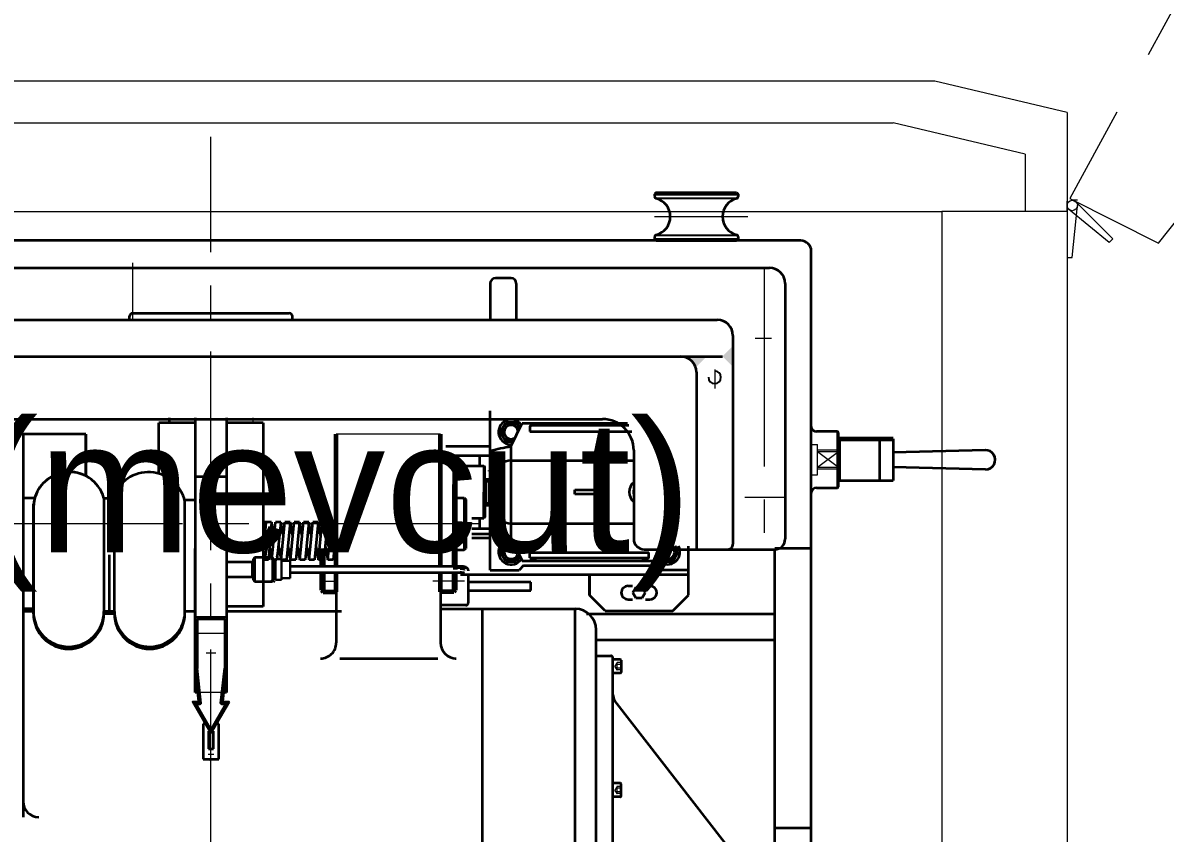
# Model space of a CAD drawing. Header units: centimetres. Extents: x 394264 to 551709, y 50011 to 59011.
# Drawn here: x 510822.8 to 510932.2, y 52822.6 to 52900.2 of the extents above; entities that cross this region are included whole.
import ezdxf

# ---------------------------------------------------------------- set-up
doc = ezdxf.new("R2010")
doc.units = ezdxf.units.CM
for name, pattern in [('AM_ISO02W050', [7.5, 6, -1.5]), ('AM_ISO02W050x2', [3.75, 3, -0.75]), ('AM_ISO08W050', [18, 12, -1.5, 3, -1.5]), ('CENTER', [2, 1.25, -0.25, 0.25, -0.25]), ('CENTER2', [28.575000000000003, 19.05, -3.175, 3.175, -3.175]), ('DASHED', [4, 2, -2]), ('HIDDEN2', [0.1875, 0.125, -0.0625])]:
    doc.linetypes.add(name, pattern=pattern)
doc.layers.get('0').update_dxf_attribs({"lineweight": 9})
for name, color, linetype, lineweight in [('0-KRCN-MİMARİ-220526', 8, 'Continuous', 9), ('10剖面线', 5, 'Continuous', 18), ('1轮廓线', 7, 'Continuous', 35), ('3细虚线', 2, 'AM_ISO02W050', 18), ('4中心线', 1, 'AM_ISO08W050', 18), ('AM_0N', 7, 'Continuous', 35), ('TF_Cihaz', 20, 'Continuous', 13), ('TF_Mobilya', 142, 'Continuous', 9), ('中心线', 1, 'CENTER2', 15), ('实体', 7, 'Continuous', 60)]:
    doc.layers.add(name, color=color, linetype=linetype, lineweight=lineweight)
doc.layers.add('剖面线', color=4, linetype='Continuous')
doc.layers.add('细实线', color=31, linetype='Continuous')
doc.layers.add('消隐层', color=253, linetype='Continuous', lineweight=0, plot=False)
doc.styles.add('Kalin01', font='swissk.ttf')

# ---------------------------------------------------------------- blocks, each defined once
blk = doc.blocks.new('kombine_altyapı')
at = {"layer": '剖面线', "linetype": 'CENTER'}
h = blk.add_hatch(color=8, dxfattribs=at)
edge = h.paths.add_edge_path()
edge.add_line((6259.795339724968, 604.3999991870369), (6259.795339724968, 605.8999991870369))
edge.add_line((6259.795339724968, 605.8999991870369), (6258.295339724968, 605.8999991870369))
edge.add_ellipse((6258.295339724968, 604.3999991870369), major_axis=(1.060660171779832, 1.06066017177983), ratio=0.999999999999984, start_angle=314.99999999999955, end_angle=405.00000000000045, ccw=False)
h.paths.add_polyline_path([(6259.795339724968, 604.8999991870369), (6260.795339724968, 605.8999991870369), (6259.795339724968, 605.8999991870369)])
h.paths.add_polyline_path([(6263.295339724968, 604.8999991870369), (6263.295339724968, 606.8999991870369), (6262.295339724968, 605.8999991870369)])
at = {"color": 8, "linetype": 'DASHED', "ltscale": 40}
blk.add_line((6362.756655989297, 744.6203715817886), (6295.574154662982, 621.0433951473678), dxfattribs=at)
at = {"color": 8, "linetype": 'Continuous', "lineweight": 15}
for p, q in [((6282.646353090264, 632.3000119318604), (6143.944578016259, 632.3000119318604)), ((6295.295460069634, 629.2999909510254), (6282.646353090264, 632.3000119318604)), ((6295.295460069634, 629.2999909510254), (6295.295460069634, 619.8000119318604)), ((6147.944577181794, 628.3000157465576), (6278.646356904961, 628.3000157465576)), ((6291.295463884331, 625.2999947657227), (6278.646356904961, 628.3000157465576)), ((6291.295463884331, 625.2999947657227), (6291.295463884331, 619.8000119318604)), ((6143.295465553261, 619.8000119318604), (6283.295471513726, 619.8000119318604)), ((6295.295460069634, 619.8000119318604), (6283.295471513726, 619.8000119318604)), ((6295.295460069634, 619.8000119318604), (6295.295460069634, 470.3000000109313))]:
    blk.add_line(p, q, dxfattribs=at)
at = {"color": 8}
for p, q in [((6304.056595878105, 616.76575665985), (6312.456867968093, 627.3457498296048)), ((6295.295460069634, 619.8000119318604), (6295.295460069634, 620.8000119318604)), ((6295.574154662982, 621.0433951473678), (6304.056595878105, 616.76575665985)), ((6295.574154662982, 621.0433951473678), (6304.056595878105, 616.76575665985)), ((6296.295460069634, 620.8718120052363), (6295.795460069634, 620.8718120052363)), ((6296.502566850826, 620.3718120052363), (6296.14901346023, 620.7253653958323)), ((6296.14901346023, 620.7253653958323), (6299.684547366191, 617.1898314898717)), ((6283.295471513726, 619.8000119318604), (6283.295471513726, 434.8000000109313)), ((6293.29546579168, 619.8000119318604), (6285.79546579168, 619.8000119318604)), ((6295.295460069634, 620.3718120052363), (6295.295460069634, 615.3718120052363)), ((6299.330993975595, 616.8362780992757), (6295.441906679038, 620.0182586146402)), ((6295.795460069634, 615.3718120052363), (6296.295460069634, 620.3718120052363)), ((6299.684547366191, 617.1898314898717), (6299.330993975595, 616.8362780992757)), ((6295.295460069634, 615.3718120052363), (6295.795460069634, 615.3718120052363)), ((6211.795465553261, 573.6999999998952), (6211.795465553261, 581.0141733881901)), ((6214.795465553261, 581.4495688622701), (6214.795465553261, 573.6999999998952)), ((6214.795465553261, 573.6999999998952), (6211.795465553261, 573.6999999998952))]:
    blk.add_line(p, q, dxfattribs=at)
for centre, radius in [((6295.795460069634, 620.3718120052363), 0.5), ((6295.795460069634, 620.3718120052363), 0.5), ((6295.795460069727, 620.3718120052376), 0.500000000000002), ((6295.795460069727, 620.3718120052376), 0.500000000000002)]:
    blk.add_circle(centre, radius, dxfattribs=at)
at = {"color": 8, "linetype": 'DASHED', "ltscale": 40}
blk.add_arc((6354.420621865045, 471.4070160091738), 273.340496685339, 88.2523861481585, 144.7151300753426, dxfattribs=at)
at = {"layer": '10剖面线', "color": 8}
for p, q in [((6212.019536034658, 572.4496827870025), (6211.682371153019, 572.7868476686417)), ((6213.255951665703, 567.1369357907097), (6213.236699080456, 567.1561883758637))]:
    blk.add_line(p, q, dxfattribs=at)
at = {"layer": '1轮廓线', "color": 8}
for p, q in [((6255.945452465385, 621.6001475714962), (6255.795452465385, 621.4501475714496)), ((6255.945452465385, 621.6001475714962), (6263.645452465385, 621.6001475714962)), ((6263.645452465385, 621.6001475714962), (6263.795452465385, 621.4501475714496)), ((6255.795452465385, 621.4501475714496), (6255.795452465385, 621.2366392445634)), ((6255.795452465385, 621.4501475714496), (6263.795452465385, 621.4501475714496)), ((6263.795452465385, 621.4501475714496), (6263.795452465385, 621.2366392445634)), ((6255.795452465385, 617.363655898429), (6255.795452465385, 617.1501475714031)), ((6255.795452465385, 617.1501475714031), (6263.795452465385, 617.1501475714031)), ((6255.795452465385, 617.1501475714031), (6255.945452465385, 617.0001475714962)), ((6263.795452465385, 617.1501475714031), (6263.645452465385, 617.0001475714962)), ((6263.795452465385, 617.363655898429), (6263.795452465385, 617.1501475714031)), ((6269.795465553261, 616.9999999999418), (6011.795465553261, 616.9999999999418)), ((6255.945452465385, 617.0001475714962), (6262.445452465385, 617.0001475714962)), ((6262.445452465385, 617.0001475714962), (6263.645452465385, 617.0001475714962)), ((6270.795465553261, 548.4292468381464), (6270.795465553261, 615.9999999999418)), ((6159.795339724968, 614.3999991870369), (6266.795339724968, 614.3999991870369)), ((6240.045339724968, 612.8999991870369), (6240.045339724968, 609.3999991870369)), ((6242.045339724968, 613.3999991870369), (6240.545339724968, 613.3999991870369)), ((6242.545339724968, 612.8999991870369), (6242.545339724968, 609.3999991870369)), ((6268.295339724968, 612.8999991870369), (6268.295339724968, 588.3999991870369)), ((6205.495339724968, 609.3999991870369), (6205.495339724968, 609.7499992821249)), ((6205.795339724968, 610.0499992821715), (6220.795339724968, 610.0499992821715)), ((6221.095339724876, 609.3999991870369), (6221.095339724876, 609.7499992821249)), ((6164.795339724968, 609.3999991870369), (6261.795339724968, 609.3999991870369)), ((6263.295339724968, 607.8999991870369), (6263.295339724968, 587.8999991870369)), ((6164.295339724968, 605.8999991870369), (6262.295482176717, 605.8999991870369)), ((6259.795339724968, 604.3999991870369), (6259.795339724968, 587.3999991870369)), ((6175.795339724968, 599.8999991870369), (6250.795339724968, 599.8999991870369)), ((6209.295465553261, 599.9999999999418), (6209.295465553261, 599.5499999998952)), ((6211.795465553261, 599.9999999999418), (6211.795465553261, 573.6999999998952)), ((6214.795465553261, 599.9999999999418), (6214.795465553261, 573.6999999998952)), ((6240.044802838925, 593.0038123444538), (6240.044802838925, 600.7000000159605)), ((6208.295465553261, 594.8253964406322), (6208.295465553261, 599.5503964407253)), ((6211.795465553261, 599.5503964407253), (6208.295465553261, 599.5503964407253)), ((6208.295465553261, 594.7096039777971), (6208.295465553261, 599.5499999998952)), ((6211.795465553261, 599.5499999998952), (6208.295465553261, 599.5499999998952)), ((6218.295465553261, 599.5503964407253), (6214.795465553261, 599.5503964407253)), ((6218.295465553261, 599.5499999998952), (6214.795465553261, 599.5499999998952)), ((6218.295465553261, 599.5499999998952), (6218.295465553261, 581.9399999998859)), ((6241.525187596667, 599.5538123445003), (6241.005572354409, 598.6538123443606)), ((6241.005572354409, 598.6538123443606), (6241.525187596667, 597.7538123444538)), ((6242.564418081182, 599.5538123445003), (6241.525187596667, 599.5538123445003)), ((6242.022353690479, 597.2553555017221), (6243.101784216973, 599.5038123444538)), ((6242.870923649136, 599.0229291279684), (6242.564418081182, 599.5538123445003)), ((6243.101784216973, 599.5038123444538), (6253.192600196123, 599.5038123444538)), ((6243.851799279068, 599.2151479427121), (6244.478193701327, 599.5038123444538)), ((6243.851799279068, 599.2151479427121), (6243.851799279068, 598.6981144893798)), ((6243.851799279068, 598.6981144893798), (6253.624557231355, 598.6981144893798)), ((6244.042486888438, 599.3030234453618), (6253.331270931463, 599.3030234453618)), ((6273.295465553261, 598.6998942600912), (6271.294974271196, 598.6998942600912)), ((6273.395465553354, 598.5998942602309), (6273.295465553261, 598.6998942600912)), ((6273.295465553261, 598.6998942600912), (6273.295465553261, 593.2998942601844)), ((6273.395465553354, 593.3998942601378), (6273.395465553354, 598.5998942602309)), ((6201.295465553261, 598.4503964406322), (6191.295465553261, 598.4503964406322)), ((6201.295465553261, 598.4499999998952), (6191.295465553261, 598.4499999998952)), ((6195.295465553261, 598.4499999998952), (6195.295465553261, 561.7499999999418)), ((6201.295465553261, 594.4083964407328), (6201.295465553261, 598.4503964406322)), ((6201.295465553261, 598.4499999998952), (6201.295465553261, 594.4080457835807)), ((6201.295465553261, 598.4499999998952), (6201.295465553261, 594.4080457835807)), ((6241.525187596667, 597.7538123444538), (6242.044802838925, 597.7538123444538)), ((6273.530869584892, 593.9998584901332), (6273.530869584892, 597.9998584901332)), ((6277.330869584705, 597.9998029188137), (6277.330869584705, 593.9998029188137)), ((6278.629788534704, 597.9998029188137), (6278.629788534704, 593.9998029188137)), ((6235.795465553261, 597.3038123445003), (6240.022802838951, 597.3038123445003)), ((6235.795465553261, 596.4038123443606), (6240.044802838925, 596.4038123443606)), ((6239.044802838925, 595.4038123443606), (6239.044802838925, 596.4038123443606)), ((6240.044802838925, 585.4038123443606), (6240.044802838925, 596.4038123443606)), ((6242.022353690479, 597.2553555017221), (6242.022353690479, 588.5522691869992)), ((6242.022353690479, 597.2553555017221), (6242.022353690479, 597.2553555017221)), ((6253.795339724968, 596.8999991870369), (6253.795339724968, 588.3999991870369)), ((6287.452380155109, 596.92490291883), (6278.629788534704, 596.6885029188707)), ((6237.195465553354, 595.4038123443606), (6239.444802838925, 595.4038123443606)), ((6237.195465553354, 595.4038123443606), (6239.444802838925, 595.4038123443606)), ((6239.444802838925, 595.4038123443606), (6239.544802838925, 595.3038123445003)), ((6239.444802838925, 595.4038123443606), (6239.444802838925, 592.9038123443606)), ((6239.544802838925, 592.9038123443606), (6239.544802838925, 595.3038123445003)), ((6242.022353690479, 595.9272698271903), (6253.795474851679, 595.9272698271903)), ((6287.498380155104, 595.0758029187913), (6278.611180155061, 595.2873074423405)), ((6211.795465553261, 594.3999999998487), (6214.795465553261, 594.3999999998487)), ((6248.155690618592, 593.1098138633533), (6250.933915059443, 593.1098138633533)), ((6248.155690618592, 592.6978108256008), (6248.155690618592, 593.1098138633533)), ((6250.933915059443, 593.1098138633533), (6250.933915059443, 592.6978108256008)), ((6271.294974271196, 593.2998942601844), (6273.295465553261, 593.2998942601844)), ((6273.295465553261, 593.2998942601844), (6273.395465553354, 593.3998942601378)), ((6273.530869584892, 593.9998584901332), (6278.629788534704, 593.9998584901332)), ((6196.411465553276, 592.3253964406322), (6195.295465553261, 592.3253964406322)), ((6203.045473102934, 592.3250013604644), (6204.045473102934, 592.3250012277509)), ((6203.920465553261, 592.3253964406322), (6203.920465553261, 592.3503964407719)), ((6236.695465553354, 592.3507928815088), (6237.545465553261, 592.3507928815088)), ((6236.695465553354, 592.3507875257986), (6237.145460822421, 592.3507875257986)), ((6237.545465553261, 592.3507928815088), (6237.695367858175, 592.2008905768744)), ((6239.444802838925, 590.4038123443606), (6239.444802838925, 592.9038123443606)), ((6239.544802838925, 592.9038123443606), (6239.544802838925, 590.5038123444538)), ((6250.933915059443, 592.6978108256008), (6248.155690618592, 592.6978108256008)), ((6219.084098614182, 590.0008276806096), (6218.395465553354, 590.0008276806096)), ((6219.985714691679, 590.0008276806096), (6219.483157705877, 590.0008276806096)), ((6220.014600361872, 586.40180991831), (6220.379045938689, 590.0008276806096)), ((6220.881602924678, 590.0008276806096), (6220.379045938689, 590.0008276806096)), ((6220.881602924678, 590.0008276806096), (6220.517157347768, 586.40180991831)), ((6220.907910067949, 586.40180991831), (6221.272355644765, 590.0008276806096)), ((6221.774912630569, 590.0008276806096), (6221.272355644765, 590.0008276806096)), ((6221.774912630569, 590.0008276806096), (6221.410467053845, 586.40180991831)), ((6221.803798300854, 586.40180991831), (6222.168243877672, 590.0008276806096)), ((6222.670800863567, 590.0008276806096), (6222.168243877672, 590.0008276806096)), ((6222.670800863567, 590.0008276806096), (6222.306355286751, 586.40180991831)), ((6222.69968653376, 586.40180991831), (6223.064132110577, 590.0008276806096)), ((6223.566689096379, 590.0008276806096), (6223.064132110577, 590.0008276806096)), ((6223.566689096379, 590.0008276806096), (6223.202243519563, 586.40180991831)), ((6223.595574766572, 586.40180991831), (6223.960020343389, 590.0008276806096)), ((6224.462577329378, 590.0008276806096), (6223.960020343389, 590.0008276806096)), ((6224.462577329378, 590.0008276806096), (6224.098131752468, 586.40180991831)), ((6224.491462999477, 586.40180991831), (6224.855908576294, 590.0008276806096)), ((6225.295465553261, 590.0008276806096), (6224.855908576294, 590.0008276806096)), ((6238.295465553261, 590.4038123443606), (6239.444802838925, 590.4038123443606)), ((6239.044802838925, 589.4038123443606), (6239.044802838925, 590.4038123443606)), ((6239.544802838925, 590.5038123444538), (6239.444802838925, 590.4038123443606)), ((6242.022353690479, 589.8803548616706), (6253.795474851679, 589.8803548616706)), ((6219.40198401789, 589.2009497241), (6219.243017054803, 589.2009497241)), ((6219.40198401789, 589.2009497241), (6219.358392039116, 589.2009497241)), ((6220.297872250795, 589.2009497241), (6220.138567461248, 589.2009497241)), ((6221.191181956872, 589.2009497241), (6221.034422203607, 589.2009497241)), ((6221.930276945966, 589.2009497241), (6222.087070189777, 589.2009497241)), ((6222.826131688233, 589.2009497241), (6222.98295842259, 589.2009497241)), ((6223.879022692784, 589.2009497241), (6223.721986430593, 589.2009497241)), ((6223.721986430593, 589.2009497241), (6223.878846655495, 589.2009497241)), ((6224.618218570191, 589.1990501853521), (6224.774531754281, 589.1972052844125)), ((6225.295465553261, 589.3786822487018), (6224.994019985374, 586.40180991831)), ((6238.295465553261, 589.4038123443606), (6240.044802838925, 589.4038123443606)), ((6238.295465553261, 588.9038123443606), (6240.044802838925, 588.9038123443606)), ((6238.295465553261, 588.5038123444538), (6240.044802838925, 588.5038123444538)), ((6241.525187596667, 588.0538123445003), (6241.005572354409, 587.1538123443606)), ((6242.261650937226, 588.0538123445003), (6241.525187596667, 588.0538123445003)), ((6242.022353690479, 588.5522691869992), (6243.101784216973, 586.3038123445003)), ((6256.65809787669, 587.7000000159605), (6255.987821460876, 586.3038123445003)), ((6258.062033323559, 587.1538123443606), (6257.746691724274, 587.7000000159605)), ((6259.044802838925, 583.0038123444538), (6259.044802838925, 587.7000000159605)), ((6203.545481679763, 586.8871718095033), (6203.545480957802, 581.448233098432)), ((6211.795465553261, 587.4999999999418), (6211.795465553261, 573.6999999998952)), ((6217.481578515552, 586.626813419431), (6217.331578515552, 586.476813419431)), ((6219.181578515551, 586.626813419431), (6217.481578515552, 586.626813419431)), ((6217.481578515552, 586.626813419431), (6217.481578515552, 584.3268134195241)), ((6218.295465553261, 587.4999999999418), (6218.295465553261, 586.626813419431)), ((6218.959940342873, 587.2009497241), (6218.858563977655, 587.2009497241)), ((6219.331578515552, 586.476813419431), (6219.181578515551, 586.626813419431)), ((6219.181578515551, 586.626813419431), (6219.181578515551, 584.3268134195241)), ((6219.853295218188, 587.2009497241), (6219.70201598116, 587.2009497241)), ((6220.749149960548, 587.2009497241), (6220.597904214065, 587.2009497241)), ((6221.645004702814, 587.2009497241), (6221.491213920142, 587.2009497241)), ((6222.540859445173, 587.2009497241), (6222.384523626219, 587.2009497241)), ((6223.436714187626, 587.2009497241), (6223.281875329174, 587.2009497241)), ((6224.332568929892, 587.2009497241), (6224.179054656054, 587.2009497241)), ((6225.281875329174, 587.0009530917159), (6225.295285413216, 587.0009530917159)), ((6236.695465553354, 587.3500053556054), (6237.145460822421, 587.3500053556054)), ((6236.695465553354, 587.3499999998021), (6237.545465553261, 587.3499999998021)), ((6237.545465553261, 587.3499999998021), (6237.695367858175, 587.4999023046694)), ((6241.005572354409, 587.1538123443606), (6241.525187596667, 586.2538123444538)), ((6242.564418081182, 586.2538123444538), (6242.870923649136, 586.784695560846)), ((6243.851799279068, 587.1095101994346), (6255.237806398783, 587.1095101994346)), ((6243.851799279068, 586.5924767461489), (6243.851799279068, 587.1095101994346)), ((6243.851799279068, 586.5924767461489), (6255.237806398783, 586.5924767461489)), ((6243.851799279068, 586.5924767461489), (6244.478193701327, 586.3038123445003)), ((6255.237806398783, 586.5924767461489), (6254.611411976616, 586.3038123445003)), ((6254.795339724968, 587.3999991870369), (6267.295339724968, 587.3999991870369)), ((6255.237806398783, 586.5924767461489), (6255.237806398783, 587.1095101994346)), ((6256.208693933848, 586.7638903308543), (6256.503187596693, 586.2538123444538)), ((6257.542418081209, 586.2538123444538), (6258.062033323559, 587.1538123443606)), ((6267.295465553261, 553.2054510677117), (6267.295465553261, 587.4999999999418)), ((6270.795465553261, 587.4999999999418), (6267.295465553261, 587.4999999999418)), ((6217.231578515552, 586.1768134193844), (6214.795465553261, 586.1768134193844)), ((6217.231578515552, 586.1768134193844), (6217.231578515552, 584.7768134194775)), ((6217.331578515552, 586.476813419431), (6217.331578515552, 586.2768134194775)), ((6217.331578515552, 586.476813419431), (6217.331578515552, 584.476813419431)), ((6218.79419199134, 586.40180991831), (6218.395465553354, 586.40180991831)), ((6219.621269114863, 586.40180991831), (6219.11871212906, 586.40180991831)), ((6219.331578515552, 584.7768134194775), (6219.331578515552, 586.476813419431)), ((6220.517157347768, 586.40180991831), (6220.012067004282, 586.40180991831)), ((6237.15266143576, 585.7768115784856), (6220.887113732368, 585.7768134194775)), ((6221.410467053845, 586.40180991831), (6220.907910067949, 586.40180991831)), ((6222.306355286751, 586.40180991831), (6221.803776489, 586.40180991831)), ((6223.202243519563, 586.40180991831), (6222.699631231267, 586.40180991831)), ((6224.098131752468, 586.40180991831), (6223.595485973533, 586.40180991831)), ((6224.994019985374, 586.40180991831), (6224.491340715892, 586.40180991831)), ((6225.295465553261, 586.40180991831), (6225.211816600885, 586.40180991831)), ((6240.044802838925, 585.4038123443606), (6242.812348745007, 585.4038123443606)), ((6241.525187596667, 586.2538123444538), (6242.564418081182, 586.2538123444538)), ((6243.237328964087, 585.8636500352877), (6242.812348745007, 585.4038123443606)), ((6243.101784216973, 586.3038123445003), (6255.987821460876, 586.3038123445003)), ((6243.237328964087, 585.8636500352877), (6255.852276713762, 585.8636500352877)), ((6255.852276713762, 585.8636500352877), (6256.277256932936, 585.4038123443606)), ((6259.044802838925, 585.4038123443606), (6256.277256932936, 585.4038123443606)), ((6256.503187596693, 586.2538123444538), (6257.542418081209, 586.2538123444538)), ((6204.045480957802, 581.4482329657185), (6204.045481440041, 585.0804744311026)), ((6214.795465553261, 584.7768134194775), (6217.231578515552, 584.7768134194775)), ((6217.331578515552, 584.6768134193844), (6217.331578515552, 584.476813419431)), ((6217.331578515552, 584.476813419431), (6217.481578515552, 584.3268134195241)), ((6217.481578515552, 584.3268134195241), (6219.181578515551, 584.3268134195241)), ((6218.295465553261, 584.3268134195241), (6218.295465553261, 581.9403964407626)), ((6220.887113664381, 585.1768134193844), (6237.152661367867, 585.1768115783925)), ((6237.195465553354, 585.0038123444538), (6259.044802838925, 585.0038123444538)), ((6249.544802838925, 583.0038123444538), (6249.544802838925, 585.0038123444538)), ((6249.544802838925, 585.0038123444538), (6249.544802838925, 583.0038123444538)), ((6243.945479582611, 584.2503796865116), (6237.945479582611, 584.2503796865116)), ((6237.945479582611, 584.2503796865116), (6237.945479582611, 583.4503796866047)), ((6237.945479582611, 583.4503796866047), (6243.945479582611, 583.4503796866047)), ((6243.945479582611, 583.4503796866047), (6243.945479582611, 584.2503796865116)), ((6253.244319591473, 583.9038123443606), (6253.672789734032, 583.9038123443606)), ((6254.00660957935, 583.7538123444538), (6253.717934444721, 583.2538123444538)), ((6253.717934444721, 583.2538123444538), (6254.00660957935, 582.7538123444538)), ((6254.583959848515, 583.7538123444538), (6254.00660957935, 583.7538123444538)), ((6254.872634983051, 583.2538123444538), (6254.583959848515, 583.7538123444538)), ((6254.583959848515, 582.7538123444538), (6254.872634983051, 583.2538123444538)), ((6254.917779693741, 583.9038123443606), (6255.344319591473, 583.9038123443606)), ((6251.044802838925, 581.5038123444538), (6249.544802838925, 583.0038123444538)), ((6253.244319591473, 582.6038123444538), (6253.672789734032, 582.6038123444538)), ((6254.00660957935, 582.7538123444538), (6254.583959848515, 582.7538123444538)), ((6254.917779693741, 582.6038123444538), (6255.344319591473, 582.6038123444538)), ((6257.544802838925, 581.5038123444538), (6259.044802838925, 583.0038123444538)), ((6204.045480957802, 581.4481817378546), (6203.545480957429, 581.4481847681454)), ((6218.295465553261, 581.9403964407626), (6214.795465553261, 581.9403964407626)), ((6218.295474851679, 581.9382317377604), (6214.795474851679, 581.9382317377604)), ((6225.295474851679, 581.4498999998323), (6214.795474851679, 581.4498999998323)), ((6225.795474851679, 581.4481317378464), (6214.795474851679, 581.4481317378464)), ((6218.295465553261, 582.0703196075629), (6218.295465553261, 581.9399999998859)), ((6218.295474851679, 582.070321272302), (6218.295474851679, 581.9382317377604)), ((6235.795474851679, 581.6982317377697), (6248.295465553261, 581.6999999998952)), ((6267.295465553261, 581.1999999998952), (6249.2658197726, 581.1999999998952)), ((6251.044802838925, 581.5038123444538), (6257.544802838925, 581.5038123444538)), ((6214.795465553261, 580.8852189587778), (6211.795465553261, 580.8852189587778)), ((6211.795465553261, 580.8852189587778), (6211.795465553261, 575.9960558199673)), ((6211.970465553354, 580.7102189588244), (6211.970872257266, 575.9960558199673)), ((6214.620465553354, 580.7102189588244), (6211.970465553354, 580.7102189588244)), ((6214.620465553354, 580.7102189588244), (6214.620647015598, 575.9960558199673)), ((6214.795465553261, 580.8852189587778), (6214.795465553261, 575.9960558199673)), ((6267.295465553261, 578.6999999998952), (6250.195390280138, 578.6999999998952)), ((6225.649295493762, 576.9499999998952), (6234.912082314573, 576.9499999998952)), ((6225.649295493762, 576.9499999998952), (6235.036546096939, 576.9499999998952)), ((6236.699809742056, 576.9499999998952), (6236.795465553261, 576.9499999998952)), ((6236.699809742056, 576.9499999998952), (6236.795465553261, 576.9499999998952)), ((6250.195465553261, 577.1999999971013), (6251.595465629815, 577.199999989185)), ((6251.795465553261, 494.3999999967288), (6251.795465629909, 576.9999999892316)), ((6251.795465629909, 573.4737087629619), (6251.795465629909, 576.9999999892316)), ((6252.515465629835, 576.8499999893247), (6251.795465629909, 576.8499999893247)), ((6252.595465629815, 576.7699999892502), (6252.595465629815, 575.6299999893527)), ((6212.134464214172, 572.8402505688719), (6211.795465553261, 575.9960558199673)), ((6212.321808748774, 572.6652505689184), (6211.970327190485, 576.0040461085155)), ((6214.254405562754, 572.6652505689184), (6214.620603916223, 576.0040461085155)), ((6214.441634545185, 572.8366528271581), (6214.795465553261, 575.9960558199673)), ((6252.515465629835, 575.5499999892781), (6251.795465629909, 575.5499999892781)), ((6213.244805884722, 569.8440985276247), (6211.547540927667, 572.7838476686156)), ((6211.54927297848, 572.7868476686417), (6212.084580145858, 572.7868476686417)), ((6213.288107155718, 570.1190985275316), (6211.850649818953, 572.6088476685691)), ((6211.852381869767, 572.6118476685951), (6212.27192468046, 572.6118476685951)), ((6213.288107155718, 570.1190985275316), (6214.725564492483, 572.6088476685691)), ((6213.33140842513, 569.8440985276247), (6215.028673383955, 572.7838476686156)), ((6214.304289630975, 572.6118476685951), (6214.723832441855, 572.6118476685951)), ((6214.473146872025, 572.7868476686417), (6215.008454039495, 572.7868476686417)), ((6272.033093959175, 547.0622304933495), (6251.976313509035, 572.9001323237899)), ((6212.545465553261, 570.6908626097138), (6212.545465553261, 567.2876197471633)), ((6212.755926414288, 570.6908626097138), (6212.545465553261, 570.6908626097138)), ((6214.045465553261, 570.6908626097138), (6213.820287896122, 570.6908626097138)), ((6214.045465553261, 567.2876197471633), (6214.045465553261, 570.6908626097138)), ((6213.045465553261, 569.9761250142823), (6213.045465553261, 568.2877937526791)), ((6213.16858035716, 569.9761250142823), (6213.045465553261, 569.9761250142823)), ((6213.545465553261, 569.9761250142823), (6213.407633952785, 569.9761250142823)), ((6213.545465553261, 568.2877937526791), (6213.545465553261, 569.9761250142823)), ((6213.045465553261, 568.2877937526791), (6213.545465553261, 568.2877937526791)), ((6212.545465553261, 567.2876197471633), (6214.045465553261, 567.2876197471633)), ((6252.51546555328, 564.9878246462322), (6251.795465553261, 564.9878246462322)), ((6252.595465553354, 563.7678246462601), (6252.595465553354, 564.9078246461577)), ((6252.51546555328, 563.6878246461856), (6251.795465553261, 563.6878246461856)), ((6267.295465553261, 560.6999999998952), (6270.795465553261, 560.6999999998952))]:
    blk.add_line(p, q, dxfattribs=at)
at = {"layer": '1轮廓线', "color": 8, "linetype": 'ByBlock'}
for p, q in [((6196.295471659384, 592.3250087817083), (6195.295465553261, 592.325002720987)), ((6203.045473102934, 592.3250013604644), (6203.045471631631, 581.2411182860727)), ((6204.045471631724, 581.2414960652474), (6204.045473102934, 592.3250012277509)), ((6211.795465553261, 592.1165972931194), (6210.795471657894, 592.1165912325378)), ((6210.795471630141, 581.2411121187615), (6210.79547306149, 592.012342271104)), ((6237.545069112431, 592.3507928815088), (6237.545069112431, 587.3503964407719)), ((6237.545069112431, 592.2008887156262), (6237.545069112431, 592.3503964407719)), ((6237.694971417159, 592.2008905768744), (6237.694971417159, 587.4995058636996)), ((6196.295471659384, 581.2415509041748), (6196.29547235443, 591.758912487363)), ((6196.295472987078, 591.4500022747437), (6196.295471659757, 581.4500505867763)), ((6203.04547267108, 589.0714699262171), (6203.045471659384, 581.4500013604644)), ((6195.295465553261, 587.4999999999418), (6195.295465553261, 563.2499999999418)), ((6211.795465553261, 573.6999999998952), (6211.795465553261, 587.4999999999418)), ((6214.795465553261, 587.4999999999418), (6214.795465553261, 573.6999999998952)), ((6214.795465553261, 587.4999999999418), (6214.795465553261, 573.6999999998952)), ((6218.295465553261, 587.4999999999418), (6218.295465553261, 586.626813419431)), ((6218.481386254623, 586.6499999998487), (6218.651017709158, 587.4999999999418)), ((6219.623401519924, 586.6499999998487), (6219.79224729723, 587.4999999999418)), ((6219.623401519924, 586.6499999998487), (6219.79224729723, 587.4999999999418)), ((6219.623401519924, 586.6499999998487), (6219.79224729723, 587.4999999999418)), ((6225.295465553261, 587.4999999999418), (6225.295465553261, 585.7768129205215)), ((6235.295465553261, 587.4999320228468), (6235.295465553261, 585.7768117887317)), ((6204.045471659384, 581.4500012277509), (6204.045472141343, 585.0805031314376)), ((6218.295465553261, 584.3268134195241), (6218.295465553261, 581.9399999998859)), ((6225.295465553261, 585.1768129204283), (6225.295465553261, 578.4499999998952)), ((6235.295465553261, 585.1768117886386), (6235.295465553261, 578.4499999998952)), ((6225.295465553261, 583.0657643981161), (6225.295465553261, 578.4499999998952)), ((6235.295465553261, 582.710878536047), (6235.295465553261, 578.4499999998952)), ((6196.295471719082, 581.70000000851), (6195.295465553261, 581.6999999998952)), ((6196.295471659384, 581.4499939393136), (6195.295465553261, 581.4499999998952)), ((6204.045471659943, 581.4499469694565), (6203.045471659012, 581.4499530301313)), ((6204.045471659943, 581.2414960652474), (6203.045471659012, 581.241502125829)), ((6211.795465553261, 581.4498999998323), (6210.795471657894, 581.4499060604139)), ((6211.795465553261, 581.0141733881901), (6211.795465553261, 573.6999999998952)), ((6218.295465553261, 581.9399999998859), (6214.795465553261, 581.9399999998859)), ((6225.295465553261, 581.4498999998323), (6214.795465553261, 581.4498999998323)), ((6225.295465553261, 581.4498999998323), (6214.795465553261, 581.4498999998323)), ((6214.795465553261, 581.4495688622701), (6214.795465553261, 573.6999999998952)), ((6218.295465553261, 581.9399999998859), (6217.569807807531, 581.9399999998859)), ((6218.295465553261, 582.0703196075629), (6218.295465553261, 581.9399999998859)), ((6237.705470284249, 582.050379686465), (6235.295465553261, 582.0503796643461)), ((6235.295465553261, 581.6999999998952), (6248.295465553261, 581.6999999998952)), ((6239.295465553261, 535.6999999998952), (6239.295465553261, 581.6999999998952)), ((6248.195465553261, 489.6999999998952), (6248.195465553261, 581.6999999998952)), ((6250.195465553261, 491.6999999998952), (6250.195465553261, 579.6999999998952)), ((6250.195465553261, 494.1999999998952), (6250.195465553261, 577.1999999998952)), ((6212.212878645572, 573.6999999998952), (6211.795465553261, 573.6999999998952)), ((6214.795465553261, 573.6999999998952), (6214.53832338209, 573.6999999998952))]:
    blk.add_line(p, q, dxfattribs=at)
at = {"layer": '1轮廓线', "color": 8, "lineweight": 35}
for p, q in [((6223.895465553354, 589.7504723148304), (6223.895465553354, 589.3633282817318)), ((6223.895465553354, 589.4771856888547), (6223.895465553354, 589.3633282817318)), ((6223.905934889044, 589.4667163530248), (6223.895465553354, 589.4771856888547))]:
    blk.add_line(p, q, dxfattribs=at)
at = {"layer": '1轮廓线', "color": 8}
for centre, radius, start, end in [((6255.995452465478, 621.2366392445634), 0.2, 180, 255.5224878029667), ((6255.495452465478, 619.300147571403), 1.8, 284.4775121970333, 75.52248780296671), ((6264.095452465478, 619.300147571403), 1.8, 104.4775121970333, 255.5224878029667), ((6263.595452465478, 621.2366392445634), 0.2, 284.4775121970333, 0), ((6255.995452465478, 617.363655898429), 0.2, 104.4775121970333, 180), ((6263.595452465478, 617.363655898429), 0.2, 0, 75.52248780296671), ((6269.795465553261, 615.9999999999418), 1, 0, 90), ((6266.795339724968, 612.8999991870369), 1.5, 0, 90), ((6240.545339724968, 612.8999991870369), 0.5, 90, 180), ((6242.045339724968, 612.8999991870369), 0.5, 0, 90), ((6205.795339724968, 609.7499992821249), 0.3, 90, 180), ((6220.795339724968, 609.7499992821249), 0.3, 0, 90), ((6261.795339724968, 607.8999991870369), 1.5, 0, 90), ((6258.295339724968, 604.3999991870369), 1.5, 0, 90), ((6242.044802838925, 598.6538123443606), 1.2, 35.17927430414237, 273.5316212160379), ((6250.795339724968, 596.8999991870369), 3, 0, 90), ((6242.044802838925, 598.6538123443606), 0.9, 23.81418656281634, 284.8967089615811), ((6242.044802838925, 598.6538123443606), 0.675, 4.282574559540878, 304.4283209608553), ((6271.295465553261, 599.1998942600912), 0.5, 180, 270), ((6250.123392438132, 553.5817297504167), 44.4186043799318, 100.5083843363002, 103.114641127127), ((6287.498380155104, 596.0007665277808), 0.9249636089237827, 269.9999217945632, 91.52407593548132), ((6249.544802838925, 552.150276167586), 44.4186043799318, 99.75023629255004, 102.3494960941119), ((6199.735632552567, 591.3848422252922), 3.440776608260139, 43.36624342862329, 178.9148909171469), ((6199.735632552567, 591.3848422252922), 3.440776608260139, 15.85718018137136, 178.9148909171469), ((6207.311628165085, 591.2296753778937), 3.570678188924483, 12.66162576960387, 160.7808545836046), ((6254.556959969073, 592.9038123443606), 1.2, 129.3881684735609, 230.6118315264391), ((6254.556959969073, 592.9038123443606), 0.8, 162.1489039114585, 197.8510960885415), ((6271.295465553261, 592.7998942601844), 0.5, 90, 180), ((6249.544802838925, 633.6573485212284), 44.4186043799318, 257.6505039058881, 260.24976370745), ((6250.123392438132, 632.2258949383977), 44.4186043799318, 256.885358872873, 259.4916156636998), ((6242.044802838925, 587.1538123443606), 1.2, 86.46837878396214, 324.8207256958576), ((6242.044802838925, 587.1538123443606), 0.9, 75.10329103841886, 336.1858134371836), ((6242.044802838925, 587.1538123443606), 0.675, 55.57167903914476, 355.7174254404592), ((6254.795339724968, 588.3999991870369), 1, 180, 270), ((6257.022802838951, 587.1538123443606), 1.2, 216.2582212828891, 27.07499727947913), ((6257.022802838951, 587.1538123443606), 0.9, 205.4557534363064, 37.36390025775363), ((6257.022802838951, 587.1538123443606), 0.675, 187.5016014630035, 54.01461701726309), ((6262.795339724968, 587.8999991870369), 0.5, 270, 0), ((6267.295339724968, 588.3999991870369), 1, 270, 0), ((6224.295465553261, 586.8021856888081), 1, 336.3983281926906, 0), ((6224.295465553261, 586.8021856888081), 1, 336.3983281926906, 0), ((6217.231578515552, 586.2768134194775), 0.09999999999997727, 270, 0), ((6237.152661141556, 583.1768115783925), 2.6, 77.34182636188436, 89.9999935326021), ((6217.231578515552, 584.6768134193844), 0.1, 0, 90), ((6237.152661141556, 583.1768115783925), 2, 77.34182636188436, 89.9999935326021), ((6253.244319591473, 583.2538123444538), 0.65, 90, 270), ((6255.344319591473, 583.2538123444538), 0.65, 270, 90), ((6223.795465553261, 578.4499999998952), 1.5, 270, 0), ((6223.795465553261, 578.4499999998952), 1.5, 270, 0), ((6236.795465553261, 578.4499999998952), 1.5, 180, 270), ((6236.795465553261, 578.4499999998952), 1.5, 180, 270), ((6251.595465629815, 576.9999999892316), 0.2, 0, 90), ((6252.515465629835, 576.7699999892502), 0.08000000000000002, 0, 90), ((6252.515465629835, 575.6299999893527), 0.08000000000000002, 270, 0), ((6252.795465629909, 573.4737087629619), 1, 180, 214.9999999958489), ((6211.54927297848, 572.7848476685467), 0.002, 90, 209.9999999899924), ((6211.852381869767, 572.6098476686399), 0.002, 90, 209.9999999899924), ((6212.084580145858, 572.8368476686883), 0.05, 270, 3.902453127512398), ((6212.27192468046, 572.6618476686417), 0.05, 270, 3.902453127512398), ((6214.304289630975, 572.6618476686417), 0.05, 176.0975468724876, 270), ((6214.473146872025, 572.8368476686883), 0.05, 176.0975468724876, 270), ((6214.723832441855, 572.6098476686399), 0.002, 330.0000000100076, 90), ((6215.008454039495, 572.7848476685467), 0.002, 329.9999999667974, 90), ((6213.288107154973, 569.8690985275316), 0.05, 209.9999999899924, 330.0000000100076), ((6252.51546555328, 564.9078246461577), 0.08000000000000002, 0, 90), ((6252.51546555328, 563.7678246462601), 0.08000000000000002, 270, 0), ((6196.795465553261, 563.2499999999418), 1.5, 180, 270)]:
    blk.add_arc(centre, radius, start, end, dxfattribs=at)
at = {"layer": '1轮廓线', "color": 8, "linetype": 'ByBlock'}
for centre, radius, start, end in [((6218.181386254623, 586.6499999998487), 0.3, 355.5672686739316, 0), ((6219.923401520017, 586.6499999998487), 0.3, 157.5297941679302, 220.0873901995465), ((6219.923401520017, 586.6499999998487), 0.3, 157.5297941679302, 220.0873901995465), ((6219.923401520017, 586.6499999998487), 0.3, 157.5297941679302, 220.0873901995465), ((6199.670471659384, 581.4500018085237), 3.375, 179.9999923960785, 359.9999923960785), ((6199.670471659384, 581.2415509041748), 3.375, 179.9999923960785, 359.9999923960785), ((6207.420471659384, 581.4500075297314), 3.37500000000675, 180.0001069885101, 351.158833334594), ((6207.420471659384, 581.2415566254291), 3.37500000000675, 180.0001069885101, 359.9998778036469), ((6248.195465553261, 579.6999999998952), 2, 0, 90)]:
    blk.add_arc(centre, radius, start, end, dxfattribs=at)
at = {"layer": '3细虚线', "color": 8}
for p, q in [((6270.795465553261, 597.4499820377096), (6271.395465553354, 597.4499820377096)), ((6271.395465553354, 594.549734942324), (6271.395465553354, 597.4499820377096)), ((6273.395465553354, 596.8998584900401), (6271.395465553354, 596.8998584900401)), ((6273.395465553354, 596.7498584901332), (6271.395465553354, 596.7498584901332)), ((6273.395465553354, 595.2498584901332), (6271.395465553354, 596.7498584901332)), ((6273.395465553354, 596.7498584901332), (6271.395465553354, 595.2498584901332)), ((6273.395465553354, 595.0998584899935), (6273.395465553354, 596.8998584900401)), ((6273.395465553354, 595.2498584901332), (6271.395465553354, 595.2498584901332)), ((6270.795465553261, 594.549734942324), (6271.395465553354, 594.549734942324)), ((6273.395465553354, 595.0998584899935), (6271.395465553354, 595.0998584899935))]:
    blk.add_line(p, q, dxfattribs=at)
at = {"layer": '3细虚线', "color": 8, "linetype": 'AM_ISO02W050x2'}
for p, q in [((6252.195465629816, 576.5464999892632), (6251.995413761574, 576.199999989185)), ((6252.195465629816, 575.8534999891999), (6251.995413761574, 576.199999989185)), ((6252.595465629815, 576.5464999892632), (6252.195465629816, 576.5464999892632)), ((6252.595465629815, 576.3732499892707), (6252.195465629816, 576.3732499892707)), ((6252.595465629815, 576.0267499891925), (6252.195465629816, 576.0267499891925)), ((6252.595465629815, 575.8534999891999), (6252.195465629816, 575.8534999891999)), ((6252.195465553261, 564.6843246461707), (6251.995413685019, 564.3378246461856)), ((6252.595465553354, 564.6843246461707), (6252.195465553261, 564.6843246461707)), ((6252.195465553261, 563.9913246462005), (6251.995413685019, 564.3378246461856)), ((6252.595465553354, 564.5110746461781), (6252.195465553261, 564.5110746461781)), ((6252.595465553354, 564.164574646193), (6252.195465553261, 564.164574646193)), ((6252.595465553354, 563.9913246462005), (6252.195465553261, 563.9913246462005))]:
    blk.add_line(p, q, dxfattribs=at)
for centre, radius, start, end in [((6252.306825004413, 576.459874989267), 0.1410843752391469, 142.1211204928829, 217.8788795071171), ((6252.685490629158, 576.199999989185), 0.51975, 160.5287793698226, 199.4712206301774), ((6252.306825004413, 575.9401249891962), 0.1410843752391469, 142.1211204928829, 217.8788795071171), ((6252.306824927859, 564.5976996461744), 0.1410843752391469, 142.1211204928829, 217.8788795071171), ((6252.685490552697, 564.3378246461856), 0.51975, 160.5287793698226, 199.4712206301774), ((6252.306824927859, 564.0779496461968), 0.1410843752391469, 142.1211204928829, 217.8788795071171)]:
    blk.add_arc(centre, radius, start, end, dxfattribs=at)
at = {"layer": '4中心线', "color": 8}
blk.add_arc((6237.152661141556, 583.1768115783925), 2.3, 77.34182636188436, 89.9999935326021, dxfattribs=at)
at = {"layer": 'AM_0N', "color": 8}
for p, q in [((6218.395649861626, 587.6814541860367), (6218.582479097031, 590.0008276806096)), ((6219.084098614182, 590.0008276806096), (6218.79419199134, 586.40180991831)), ((6219.344637989055, 588.6894650603062), (6219.084098614182, 590.0008276806096)), ((6219.11871212906, 586.40180991831), (6219.483157705877, 590.0008276806096)), ((6219.985714691679, 590.0008276806096), (6219.621269114863, 586.40180991831)), ((6220.24052877453, 588.6877518437686), (6219.979989399656, 589.9991144641186)), ((6221.136405700806, 588.6876401865738), (6220.875866325933, 589.9990028069238)), ((6222.032282626989, 588.687528529379), (6221.771743252024, 589.998891149729)), ((6222.928159553174, 588.6874168722774), (6222.6676201783, 589.9987794926274)), ((6223.824036479357, 588.6873052150826), (6223.563497104484, 589.9986678354326)), ((6224.719913405541, 588.6871935578878), (6224.459374030668, 589.9985561782378)), ((6219.753205704585, 587.7047263485729), (6220.012067004282, 586.40180991831)), ((6220.649082630768, 587.7046146913781), (6220.907921746734, 586.40180991831)), ((6221.543251562107, 587.71309981792), (6221.803776489, 586.40180991831)), ((6222.43912848829, 587.7129881607252), (6222.699631231267, 586.40180991831)), ((6223.335005414474, 587.7128765035304), (6223.595485973533, 586.40180991831)), ((6224.230882340658, 587.7127648463356), (6224.491340715892, 586.40180991831)), ((6218.887808791163, 587.5640066353953), (6219.11871212906, 586.40180991831)), ((6225.06754991858, 587.1279417538899), (6225.211816600885, 586.40180991831)), ((6237.705470284249, 585.6503796865582), (6236.695465553354, 585.6503796865582)), ((6237.945470284287, 585.4103796865675), (6237.945470284287, 585.356046950852)), ((6237.945470284287, 585.0485737448907), (6237.945470284287, 582.2903796864557))]:
    blk.add_line(p, q, dxfattribs=at)
for centre, start, end in [((6237.705470284249, 585.4103796865675), 0, 90), ((6237.705470284249, 582.2903796864557), 270, 0)]:
    blk.add_arc(centre, 0.24, start, end, dxfattribs=at)
at = {"layer": 'TF_Cihaz', "color": 8, "linetype": 'HIDDEN2', "ltscale": 100}
for p, q in [((6362.756655989389, 744.6203715818835), (6295.574154663074, 621.0433951475554)), ((6304.056595878292, 616.7657566598514), (6312.456867968186, 627.3457498296061)), ((6295.574154663074, 621.0433951475554), (6304.056595878292, 616.7657566598514)), ((6295.574154663074, 621.0433951475554), (6304.056595878292, 616.7657566598514))]:
    blk.add_line(p, q, dxfattribs=at)
at = {"layer": 'TF_Cihaz', "color": 8}
for p, q in [((6282.646353090357, 632.3000119318617), (6143.944578016351, 632.3000119318617)), ((6295.295460069727, 629.2999909510268), (6282.646353090357, 632.3000119318617)), ((6295.295460069727, 629.2999909510268), (6295.295460069727, 619.8000119318617)), ((6147.944577181886, 628.300015746559), (6278.646356905054, 628.300015746559)), ((6291.295463884424, 625.299994765724), (6278.646356905054, 628.300015746559)), ((6291.295463884424, 625.299994765724), (6291.295463884424, 619.8000119318617)), ((6295.295460069727, 619.8000119318617), (6295.295460069727, 620.8000119318617)), ((6296.295460069727, 620.8718120052376), (6295.795460069727, 620.8718120052376)), ((6296.502566850919, 620.3718120052376), (6296.149013460323, 620.7253653958337)), ((6296.149013460323, 620.7253653958337), (6299.684547366283, 617.1898314898731)), ((6143.295465553354, 619.8000119318617), (6283.295471513818, 619.8000119318617)), ((6283.295471513818, 619.8000119318617), (6283.295471513818, 434.800000010932)), ((6295.295460069727, 619.8000119318617), (6283.295471513818, 619.8000119318617)), ((6293.295465791773, 619.8000119318617), (6285.795465791773, 619.8000119318617)), ((6295.295460069727, 620.3718120052376), (6295.295460069727, 615.3718120052376)), ((6295.295460069727, 619.8000119318617), (6295.295460069727, 470.3000000109322)), ((6299.330993975687, 616.836278099277), (6295.441906679131, 620.0182586146416)), ((6295.795460069727, 615.3718120052376), (6296.295460069727, 620.3718120052376)), ((6299.684547366283, 617.1898314898731), (6299.330993975687, 616.836278099277)), ((6295.295460069727, 615.3718120052376), (6295.795460069727, 615.3718120052376))]:
    blk.add_line(p, q, dxfattribs=at)
at = {"layer": 'TF_Cihaz', "color": 8, "linetype": 'HIDDEN2', "ltscale": 100}
blk.add_arc((6354.420621865138, 471.4070160092677), 273.34049668534, 88.25238614815798, 144.7151300753558, dxfattribs=at)
at = {"layer": '中心线', "color": 8}
for p, q in [((6213.295465553261, 444.4413382360595), (6213.295465553261, 626.9586617637309)), ((6255.795452465385, 619.300147571403), (6264.72071356232, 619.300147571403)), ((6205.795339724968, 614.8618288889411), (6205.795339724968, 609.3999991870369)), ((6266.295339724968, 614.3999991870369), (6266.295339724968, 587.3999991870369)), ((6265.438780724153, 607.6499991870369), (6267.002181781072, 607.6499991870369)), ((6261.545339724968, 604.6435825889348), (6261.545339724968, 602.8283797553158)), ((6261.545339724968, 604.1499991870369), (6261.545339724968, 604.1499991870369)), ((6264.442003325175, 592.3999991870369), (6268.295339724968, 592.3999991870369)), ((6239.145061997498, 589.8499999998021), (6185.129213358357, 589.8499999998021)), ((6223.723963455099, 584.3503964407719), (6225.416725592489, 584.3503964407719)), ((6237.565875403944, 584.3503964407719), (6234.553813891567, 584.3503964407719)), ((6212.049601639143, 579.3856620597071), (6214.675210340682, 579.3856620597071)), ((6212.821713262878, 577.4861620596494), (6213.749992013431, 577.4861620596494)), ((6213.032599374454, 567.7876197471633), (6213.581455497619, 567.7876197471633))]:
    blk.add_line(p, q, dxfattribs=at)
at = {"layer": '实体', "color": 8}
for p, q in [((6225.295465553261, 585.7768129205215), (6225.295465553261, 598.4499999998952)), ((6235.295465553261, 585.7768117887317), (6235.295465553261, 598.4499999998952)), ((6273.530869584892, 597.9998584901332), (6278.629788534704, 597.9998584901332)), ((6236.620465553354, 596.2753964407253), (6236.545465553261, 585.7768116471707)), ((6236.695465553354, 596.2003964406322), (6236.695465553354, 585.776811630174)), ((6240.044802838925, 594.955648583069), (6240.862754400249, 594.955648583069)), ((6240.044802838925, 594.9127743413555), (6240.044802838925, 594.955648583069)), ((6240.862754400249, 594.955648583069), (6240.862754400249, 594.9127743413555)), ((6240.862754400249, 594.9127743413555), (6240.862754400249, 590.8948503475985)), ((6239.545883889019, 591.717191506119), (6239.545883889019, 594.0327427086304)), ((6239.545883889019, 594.0327427086304), (6240.044802838925, 594.0327427086304)), ((6240.044802838925, 594.0327427086304), (6240.044802838925, 591.717191506119)), ((6240.044802838925, 591.717191506119), (6239.545883889019, 591.717191506119)), ((6240.862754400249, 590.8519761056523), (6240.862754400249, 590.8948503475985)), ((6240.044802838925, 590.8519761056523), (6240.862754400249, 590.8519761056523)), ((6240.594835064176, 590.8519761056523), (6240.862754400249, 590.8519761056523)), ((6223.895465553354, 587.4999999999418), (6223.895465553354, 585.7768130789394)), ((6224.045465553261, 587.4999999999418), (6224.045465553261, 585.7768130619894)), ((6236.695465553354, 585.6503796865582), (6236.695465553354, 585.4768116301275)), ((6219.181578515551, 584.3268134195241), (6219.331578515552, 584.476813419431)), ((6219.331578515552, 584.476813419431), (6219.331578515552, 584.7768463407992)), ((6223.895465553354, 585.176813078986), (6223.895465553354, 583.5003964406787)), ((6224.045465553261, 585.1768130619894), (6224.045465553261, 583.3503964407719)), ((6225.295465553261, 583.3503964407719), (6225.295465553261, 585.1768129204283)), ((6235.295465553261, 583.3503964407719), (6235.295465553261, 585.1768117886386)), ((6236.545465553261, 585.1768116472173), (6236.545465553261, 583.3503964407719)), ((6236.695465553354, 585.176811630174), (6236.695465553354, 583.5003964406787)), ((6223.895465553354, 583.5003964406787), (6224.045465553261, 583.3503964407719)), ((6224.045465553261, 583.3503964407719), (6225.295465553261, 583.3503964407719)), ((6236.545465553261, 583.3503964407719), (6235.295465553261, 583.3503964407719)), ((6236.695465553354, 583.5003964406787), (6236.545465553261, 583.3503964407719))]:
    blk.add_line(p, q, dxfattribs=at)
at = {"layer": '实体', "color": 8, "lineweight": 30}
for p, q in [((6219.331578515552, 585.9617876456468), (6219.491578515607, 585.9617876456468)), ((6219.487113698374, 586.4568134194124), (6219.487113698374, 584.4968134194496)), ((6220.047113698337, 586.4568134194124), (6219.487113698374, 586.4568134194124)), ((6220.047113698337, 584.4968134194496), (6220.047113698337, 586.4568134194124)), ((6220.047113698337, 586.3168134195148), (6220.047113698337, 584.6368134194869)), ((6220.887113698374, 586.3168134195148), (6220.047113698337, 586.3168134195148)), ((6220.887113698374, 584.6368134194869), (6220.887113698374, 586.3168134195148)), ((6219.331578515552, 584.9918391933548), (6219.491578515607, 584.9918391933548)), ((6219.487113698374, 584.4968134194496), (6220.047113698337, 584.4968134194496)), ((6220.047113698337, 584.6368134194869), (6220.887113698374, 584.6368134194869))]:
    blk.add_line(p, q, dxfattribs=at)
at = {"layer": '消隐层', "color": 8}
for p, q in [((6217.295465553261, 599.9999999999418), (6217.295465553261, 599.5499999998952)), ((6235.295465553261, 598.4496035590652), (6225.295465553261, 598.4496035590652)), ((6236.545465553261, 596.3503964407719), (6235.295465553261, 596.3503964407719)), ((6236.695465553354, 596.2003964406322), (6236.545465553261, 596.3503964407719))]:
    blk.add_line(p, q, dxfattribs=at)
at = {"layer": '细实线', "color": 8}
for p, q in [((6255.979067621182, 621.0749715063139), (6263.592738304089, 621.0749715063139)), ((6255.95263304225, 617.5253236365388), (6263.639098035812, 617.5253236365388))]:
    blk.add_line(p, q, dxfattribs=at)
blk.add_arc((6261.545339724968, 603.8999991870369), 0.6000000000000001, 180, 90, dxfattribs=at)
at = {"color": 8, "style": 'Kalin01'}
blk.add_text('V (Vib.)(mevcut)', height=12.6, dxfattribs=at).set_placement((6132.213136223506, 587.1290342892403))
blk = doc.blocks.new('A$C9e52caec')
at = {"layer": 'TF_Mobilya', "color": 8}
blk.add_blockref('kombine_altyapı', (0, 0), dxfattribs=at)

msp = doc.modelspace()

# ---------------------------------------------------------------- block references
at = {"layer": '0-KRCN-MİMARİ-220526', "rotation": 359.999999999997}
msp.add_blockref('A$C9e52caec', (504627.5064516328, 52262.36764499504, 73.99902343749999), dxfattribs=at)

doc.saveas('drawing.dxf')
